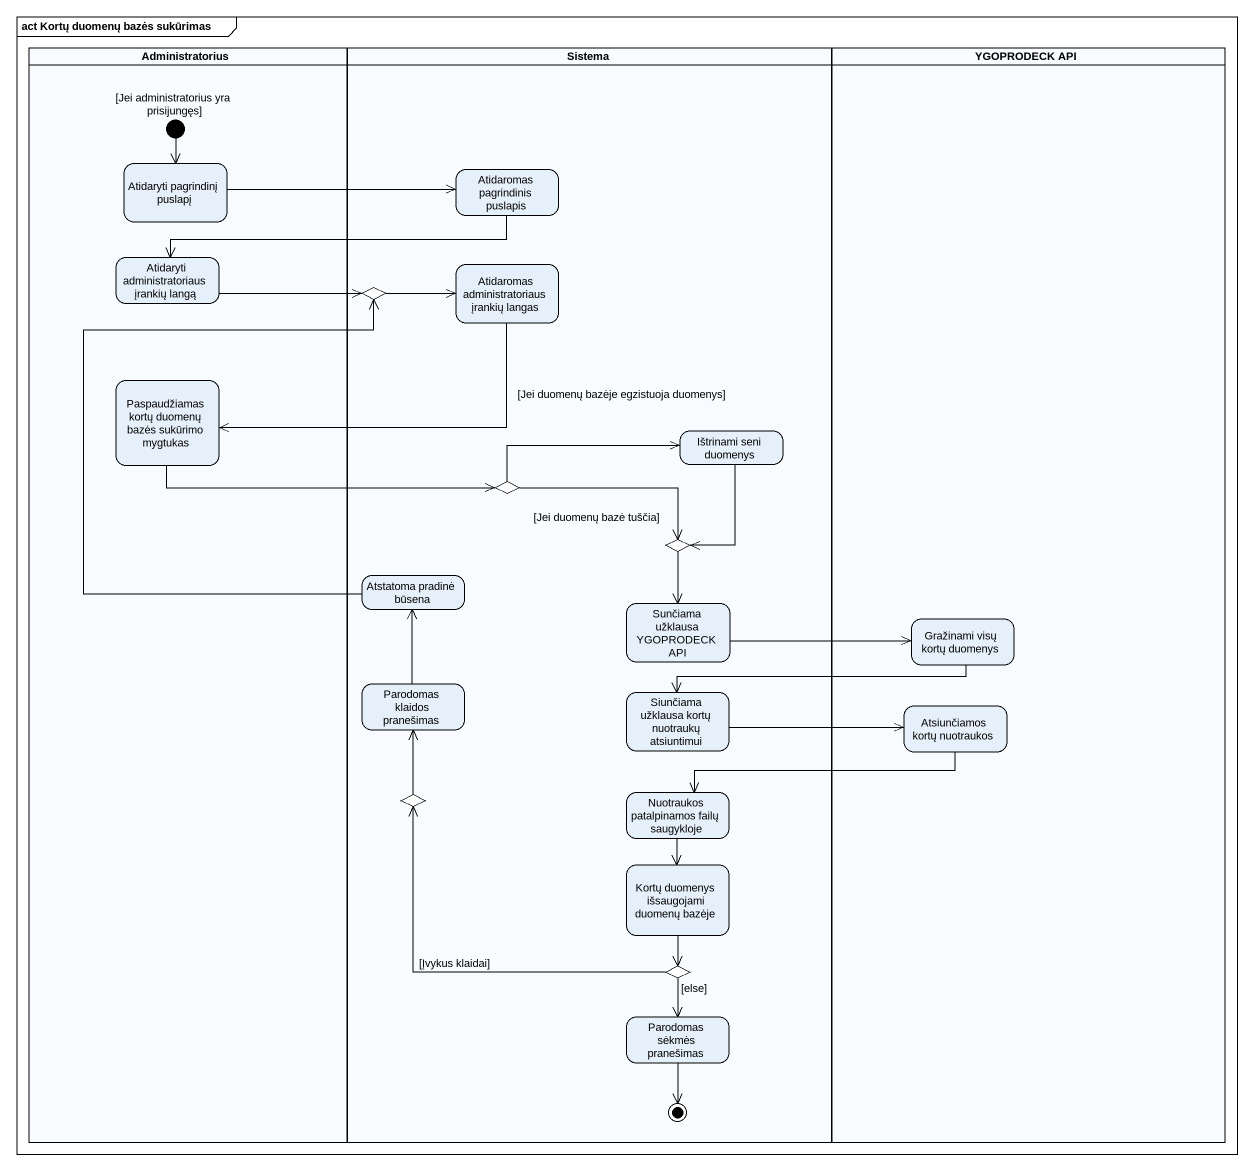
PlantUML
@startuml
mainframe act Kortų duomenų bazės sukūrimas
hide empty description
state Administratorius <<partition>> {
  state "[Jei administratorius yra prisijungęs]" as Jei_administratorius_yra <<start>>
  state "Atidaryti pagrindinį puslapį" as Atidaryti_pagrindinį_puslapį
  state "Atidaryti administratoriaus įrankių langą" as Atidaryti_administratoriaus
  state "Paspaudžiamas kortų duomenų bazės sukūrimo mygtukas" as Paspaudžiamas_kortų_duomenų
}
state Sistema <<partition>> {
  state "Atidaromas pagrindinis puslapis" as Atidaromas_pagrindinis
  state "Atidaromas administratoriaus įrankių langas" as Atidaromas
  state choice1 <<choice>>
  state "Ištrinami seni duomenys" as Ištrinami_seni_duomenys
  state choice2 <<choice>>
  state choice3 <<choice>>
  state "Atstatoma pradinė būsena" as Atstatoma_pradinė_būsena
  state "Sunčiama užklausa YGOPRODECK API" as Sunčiama_užklausa
  state "Parodomas klaidos pranešimas" as Parodomas_klaidos_pranešimas
  state "Siunčiama užklausa kortų nuotraukų atsiuntimui" as Siunčiama_užklausa_kortų
  state choice4 <<choice>>
  state "Nuotraukos patalpinamos failų saugykloje" as Nuotraukos_patalpinamos
  state "Kortų duomenys išsaugojami duomenų bazėje" as Kortų_duomenys_išsaugojami
  state choice5 <<choice>>
  state "Parodomas sėkmės pranešimas" as Parodomas_sėkmės_pranešimas
  Parodomas_sėkmės_pranešimas --> [*]
}
state "YGOPRODECK API" as YGOPRODECK_API <<partition>> {
  state "Gražinami visų kortų duomenys" as Gražinami_visų_kortų
  state "Atsiunčiamos kortų nuotraukos" as Atsiunčiamos_kortų
}
Jei_administratorius_yra --> Atidaryti_pagrindinį_puslapį
Atidaryti_pagrindinį_puslapį -right-> Atidaromas_pagrindinis
Atidaromas_pagrindinis -left-> Atidaryti_administratoriaus
Atidaryti_administratoriaus -right-> choice1
Atidaromas -left-> Paspaudžiamas_kortų_duomenų
choice1 -right-> Atidaromas
Paspaudžiamas_kortų_duomenų -right-> choice2
Ištrinami_seni_duomenys --> choice3
choice2 -right-> Ištrinami_seni_duomenys : [Jei duomenų bazėje egzistuoja duomenys]
choice2 -right-> choice3 : [Jei duomenų bazė tuščia]
choice3 --> Sunčiama_užklausa
Atstatoma_pradinė_būsena -up-> choice1
Sunčiama_užklausa -right-> Gražinami_visų_kortų
Gražinami_visų_kortų -left-> Siunčiama_užklausa_kortų
Parodomas_klaidos_pranešimas -up-> Atstatoma_pradinė_būsena
Siunčiama_užklausa_kortų -right-> Atsiunčiamos_kortų
Atsiunčiamos_kortų -left-> Nuotraukos_patalpinamos
choice4 -up-> Parodomas_klaidos_pranešimas
Nuotraukos_patalpinamos --> Kortų_duomenys_išsaugojami
Kortų_duomenys_išsaugojami --> choice5
choice5 -up-> choice4 : [Įvykus klaidai]
choice5 --> Parodomas_sėkmės_pranešimas : [else]
@enduml
